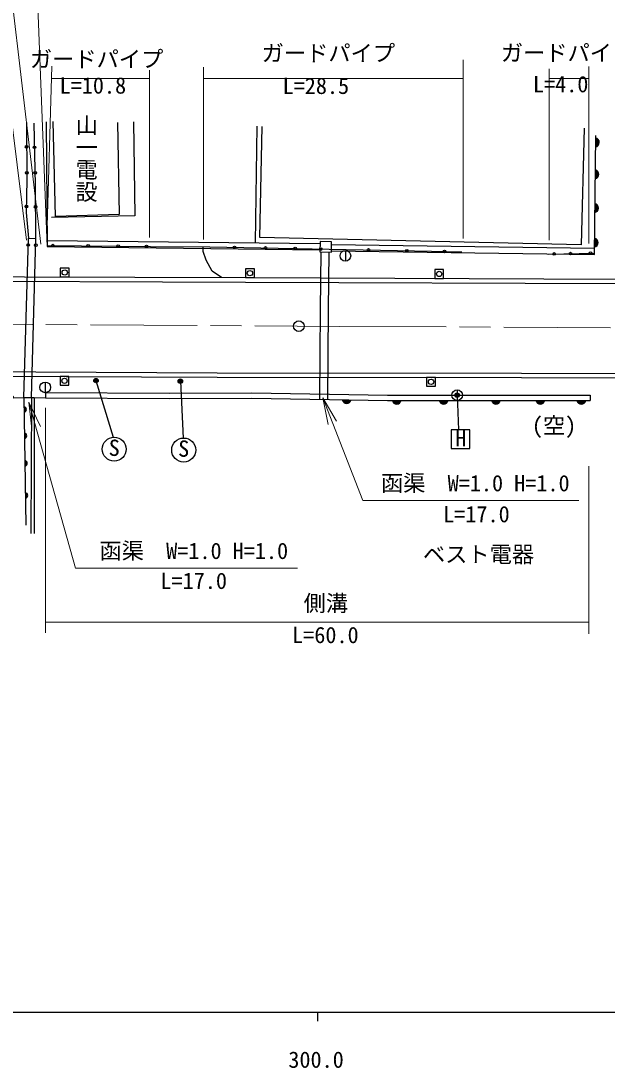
# Model space of a CAD drawing. Units: millimetres at full size, sheet at 1:1000; details may follow other scales. Extents: x 40000 to 680000, y 20000 to 380000.
# Drawn here: x 334657 to 400569, y 198715 to 316482 of the extents above; entities that cross this region are included whole.
import ezdxf
from ezdxf.enums import TextEntityAlignment as Align

# ---------------------------------------------------------------- set-up
doc = ezdxf.new("R2010")
doc.units = ezdxf.units.MM
doc.header["$LTSCALE"] = 1000
doc.linetypes.add('CHAIN', pattern=[18.5, 12, -1.5, 3.5, -1.5])
for name, color, linetype, lineweight in [('M-BGD', 7, 'Continuous', 25), ('M-BGD-EXST', 7, 'Continuous', 25), ('M-BMK', 2, 'CHAIN', 13), ('M-BMK-SRVR', 3, 'Continuous', 25), ('M-STR-HTXT', 7, 'Continuous', 13), ('M-TTL-BAND', 7, 'Continuous', 25)]:
    doc.layers.add(name, color=color, linetype=linetype, lineweight=lineweight)
doc.layers.add('M-BMK-HTXT', color=7, linetype='Continuous')
doc.styles.add('@ＭＳ ゴシック', font='')
doc.styles.add('ＭＳ ゴシック', font='')
doc.styles.get('@ＭＳ ゴシック').set_extended_font_data('@MS Gothic')
doc.styles.get('ＭＳ ゴシック').set_extended_font_data('MS Gothic')

# ---------------------------------------------------------------- blocks, each defined once
blk = doc.blocks.new('open_arrow')
at = {"color": 0, "linetype": 'Continuous', "lineweight": -2}
blk.add_lwpolyline([(7.5, 1.25), (0, 0), (7.5, -1.25)], dxfattribs=at)

msp = doc.modelspace()

# ---------------------------------------------------------------- hatches: boundary and pattern name
at = {"layer": 'M-BGD'}
for points in [[(399282, 302317, 0.82183), (399294, 303308)], [(399241, 298741, 0.82183), (399252, 299732)], [(399197, 294932, 0.82183), (399208, 295923)], [(399152, 291067, 0.82183), (399163, 292058)], [(370786, 273883, 0.82183), (371776, 273867)], [(376430, 273800, 0.82183), (377421, 273799)], [(381703, 273796, 0.82183), (382694, 273796)], [(387573, 273793, 0.82183), (388563, 273792)], [(392567, 273790, 0.82183), (393558, 273790)], [(397179, 273787, 0.82183), (398170, 273787)], [(335016, 272465, 0.84072), (335006, 273091)], [(335060, 269509, 0.84072), (335050, 270134)], [(335106, 266414, 0.84072), (335096, 267040)], [(335159, 262800, 0.84072), (335150, 263426)]]:
    msp.add_hatch(color=256, dxfattribs=at).paths.add_polyline_path(points)
at = {"layer": 'M-BGD-EXST'}
for points in [[(343345, 276032, 0.41421), (343095, 276282, 0.41421), (342845, 276032, 1)], [(352836, 275976, 0.41421), (352586, 276226, 0.41421), (352336, 275976, 1)], [(383957, 274395, 0.41421), (383707, 274645, 0.41421), (383457, 274395, 1)]]:
    msp.add_hatch(color=256, dxfattribs=at).paths.add_polyline_path(points)

# ---------------------------------------------------------------- linework, layer by layer
at = {"layer": 'M-BGD'}
for p, q in [((337475, 305147), (337606, 291098)), ((361185, 304656), (361013, 291535)), ((399142, 290223), (399297, 303582)), ((334991, 274141), (335492, 292036)), ((335492, 292036), (336341, 292012)), ((335840, 274118), (336341, 292012)), ((337599, 291798), (368287, 291453)), ((337604, 291216), (349209, 291121)), ((337606, 291098), (368274, 290753)), ((349209, 291121), (355904, 291072)), ((355904, 291072), (380843, 290583)), ((368290, 291668), (368270, 290499)), ((369591, 291645), (368290, 291668)), ((369570, 290476), (369591, 291645)), ((369585, 291333), (399150, 290923)), ((368270, 290499), (369570, 290476)), ((369573, 290633), (399140, 290223)), ((371143, 290671), (371143, 289471)), ((380843, 290583), (384247, 290497)), ((393996, 290261), (399143, 290369)), ((337390, 275869), (337390, 274669)), ((337428, 274702), (337424, 274102)), ((383707, 274995), (383707, 273795)), ((334991, 274141), (335840, 274118)), ((334991, 274141), (335204, 259779)), ((335840, 274118), (335770, 258843)), ((336148, 274116), (337424, 274107)), ((398679, 274387), (398679, 273787))]:
    msp.add_line(p, q, dxfattribs=at)
for points in [[(335279, 305071), (335326, 298620), (335255, 294928), (335492, 292036)], [(347298, 305151), (347458, 294572), (338075, 294387)], [(345524, 305047), (345690, 294707), (338550, 294494), (338265, 305190)], [(336341, 292012), (336284, 297994), (336130, 305000)], [(397982, 304424), (397648, 291319), (361523, 292134), (361800, 304597)], [(357211, 287624), (356174, 288330), (355488, 289580), (355152, 290555), (355153, 291077)], [(368379, 290497), (368302, 283992), (368227, 273925)], [(369279, 290481), (369202, 283983), (369127, 273910)], [(322575, 287742), (359911, 287614), (401851, 287446), (431455, 287273), (455660, 287172), (480871, 286972), (509030, 286690), (530787, 286203), (542274, 285344), (554825, 283767), (567328, 282051)], [(322573, 287242), (359909, 287115), (401849, 286946), (431453, 286773), (455657, 286672), (480866, 286472), (509021, 286190), (530763, 285703), (542224, 284846), (554760, 283271), (567227, 281560)], [(322693, 277084), (356722, 276919), (390952, 276886), (416589, 276795), (477605, 276469), (521452, 276148), (537277, 275254), (551769, 273602), (559339, 272482), (561923, 272294), (565195, 271625)], [(322691, 276584), (356721, 276419), (390951, 276386), (416587, 276295), (477602, 275969), (521436, 275648), (537234, 274756), (551704, 273106), (559284, 271985), (561854, 271798), (565095, 271135)], [(337428, 274702), (351339, 274602), (360637, 274649), (375867, 274400), (398679, 274387)], [(333750, 274316), (333806, 274093), (334991, 274141)], [(335840, 274118), (336148, 274116), (336139, 258827)], [(337424, 274102), (351338, 274002), (360634, 274049), (375862, 273800), (398679, 273787)]]:
    msp.add_lwpolyline(points, dxfattribs=at)
for points in [[(339086, 287686), (340086, 287686), (340086, 288686), (339086, 288686)], [(359911, 287614), (360911, 287614), (360911, 288614), (359911, 288614)], [(381190, 287529), (382190, 287529), (382190, 288529), (381190, 288529)], [(339057, 275505), (340057, 275505), (340057, 276505), (339057, 276505)], [(380274, 275396), (381274, 275396), (381274, 276396), (380274, 276396)]]:
    msp.add_lwpolyline(points, close=True, dxfattribs=at)
for centre, radius in [((335299, 302313), 150), ((336190, 302261), 150), ((335320, 299402), 150), ((336253, 299403), 150), ((335268, 295622), 150), ((336307, 295573), 150), ((335471, 291288), 150), ((336321, 291265), 150), ((338251, 291211), 150), ((342208, 291178), 150), ((345599, 291150), 150), ((348765, 291124), 150), ((358688, 291017), 150), ((362157, 290949), 150), ((365487, 290884), 150), ((368373, 290827), 150), ((371143, 290071), 600), ((373743, 290722), 150), ((378043, 290638), 150), ((382278, 290547), 150), ((394613, 290274), 150), ((396463, 290313), 150), ((398721, 290360), 150), ((339586, 288186), 300), ((360411, 288114), 300), ((381690, 288029), 300), ((337390, 275269), 600), ((339557, 276005), 300), ((380774, 275896), 300), ((383707, 274395), 600)]:
    msp.add_circle(centre, radius, dxfattribs=at)
for centre, radius, start, end in [((399190, 302814), 505, 280.50453, 78.16272), ((399149, 299237), 505, 280.50453, 78.16272), ((399104, 295429), 505, 280.50453, 78.16272), ((399060, 291564), 505, 280.50453, 78.16272), ((371282, 273973), 505, 190.23265, 347.89084), ((376925, 273897), 505, 191.1375, 348.79569), ((382198, 273894), 505, 191.1375, 348.79569), ((388068, 273891), 505, 191.1375, 348.79569), ((393062, 273888), 505, 191.1375, 348.79569), ((397675, 273885), 505, 191.1375, 348.79569), ((334957, 272777), 318, 280.74266, 80.96039), ((335000, 269821), 318, 280.74266, 80.96039), ((335046, 266727), 318, 280.74266, 80.96039), ((335100, 263112), 318, 280.74266, 80.96039)]:
    msp.add_arc(centre, radius, start, end, dxfattribs=at)
at = {"layer": 'M-BGD-EXST'}
for p, q in [((343095, 276032), (345010, 269663)), ((352586, 275976), (352911, 269574)), ((383707, 274395), (383865, 270500)), ((385149, 270500), (383049, 270500)), ((383049, 270500), (383049, 268400)), ((385149, 268400), (385149, 270500)), ((383049, 268400), (385149, 268400))]:
    msp.add_line(p, q, dxfattribs=at)
for centre, radius in [((343095, 276032), 250), ((352586, 275976), 250), ((383707, 274395), 250), ((345143, 268320), 1350), ((352960, 268224), 1350)]:
    msp.add_circle(centre, radius, dxfattribs=at)
at = {"layer": 'M-BMK'}
msp.add_lwpolyline([(65185, 283840), (85545, 283804), (128215, 283542), (151324, 283475), (172792, 283321), (201590, 283170), (223665, 283006), (257480, 282808), (283288, 282602), (323962, 282418), (370475, 282130), (415219, 281900), (433801, 281790), (468490, 281584), (494710, 281386), (521670, 281107), (525477, 280999), (529795, 280764), (535849, 280358), (542786, 279694), (548512, 278990), (556931, 277827), (564093, 276823), (566189, 276482)], dxfattribs=at)
at = {"layer": 'M-BMK-SRVR'}
msp.add_circle((365908, 282159), 600, dxfattribs=at)
at = {"layer": 'M-STR-HTXT'}
for p, q in [((336277, 325574), (337609, 291098)), ((331709, 320526), (335274, 291817)), ((336887, 291386), (333407, 321051)), ((384392, 312111), (384392, 291997)), ((338133, 311402), (337569, 292140)), ((349107, 292117), (349107, 310956)), ((355199, 311273), (355199, 291895)), ((394044, 291843), (394044, 311095)), ((398525, 311375), (398525, 291436)), ((338092, 310001), (349107, 310001)), ((355199, 310001), (384392, 310001)), ((394044, 310001), (398525, 310001)), ((337414, 247654), (337414, 272968)), ((398508, 247533), (398508, 266418)), ((337414, 248853), (398508, 248853))]:
    msp.add_line(p, q, dxfattribs=at)
for points in [[(335561, 273612), (340782, 254919), (365739, 254919)], [(368593, 274078), (373092, 262531), (397392, 262531)]]:
    msp.add_lwpolyline(points, dxfattribs=at)
at = {"layer": 'M-TTL-BAND'}
for p, q in [((40000, 205000), (579000, 205000)), ((368000, 205000), (368000, 204000))]:
    msp.add_line(p, q, dxfattribs=at)

# ---------------------------------------------------------------- block references
at = {"layer": 'M-STR-HTXT', "xscale": 400, "yscale": 400}
for p, rotation in [((335561, 273612), 285.6), ((368593, 274078), 291.3)]:
    msp.add_blockref('open_arrow', p, dxfattribs=dict(at, rotation=rotation))

# ---------------------------------------------------------------- texts
at = {"layer": 'M-BGD-EXST', "style": 'ＭＳ ゴシック'}
msp.add_text('H', height=1833, dxfattribs=at).set_placement((383502, 268092), align=Align.BOTTOM_LEFT)
for p in [(344488, 267027), (352304, 266932)]:
    msp.add_text('S', height=1833, rotation=358.508, dxfattribs=at).set_placement(p, align=Align.BOTTOM_LEFT)
at = {"layer": 'M-BMK-HTXT', "style": '@ＭＳ ゴシック'}
msp.add_text('山一電設', height=1833, rotation=269.735, dxfattribs=at).set_placement((340568, 306038), align=Align.BOTTOM_LEFT)
at = {"layer": 'M-BMK-HTXT', "style": 'ＭＳ ゴシック'}
for s, p in [('(空)', (392109, 269526)), ('ベスト電器', (379862, 255028))]:
    msp.add_text(s, height=1833, dxfattribs=at).set_placement(p, align=Align.BOTTOM_LEFT)
at = {"layer": 'M-STR-HTXT', "style": 'ＭＳ ゴシック'}
for s, p in [('ガードパイプ', (335663, 310727)), ('ガードパイプ', (361727, 311397)), ('ガードパイプ', (388627, 311425)), ('L=10.8', (339005, 307757)), ('L=28.5', (364082, 307719)), ('L=4.0', (392234, 307905)), ('函渠\u3000W=1.0 H=1.0', (375142, 263031)), ('L=17.0', (382137, 259545)), ('函渠\u3000W=1.0 H=1.0', (343489, 255419)), ('L=17.0', (350347, 252050)), ('側溝', (366443, 249532)), ('L=60.0', (365151, 245956))]:
    msp.add_text(s, height=1833, dxfattribs=at).set_placement(p, align=Align.BOTTOM_LEFT)
at = {"layer": 'M-TTL-BAND', "style": 'ＭＳ ゴシック'}
msp.add_text('300.0', height=1833, dxfattribs=at).set_placement((367844, 198195), align=Align.BOTTOM_CENTER)

doc.saveas('drawing.dxf')
